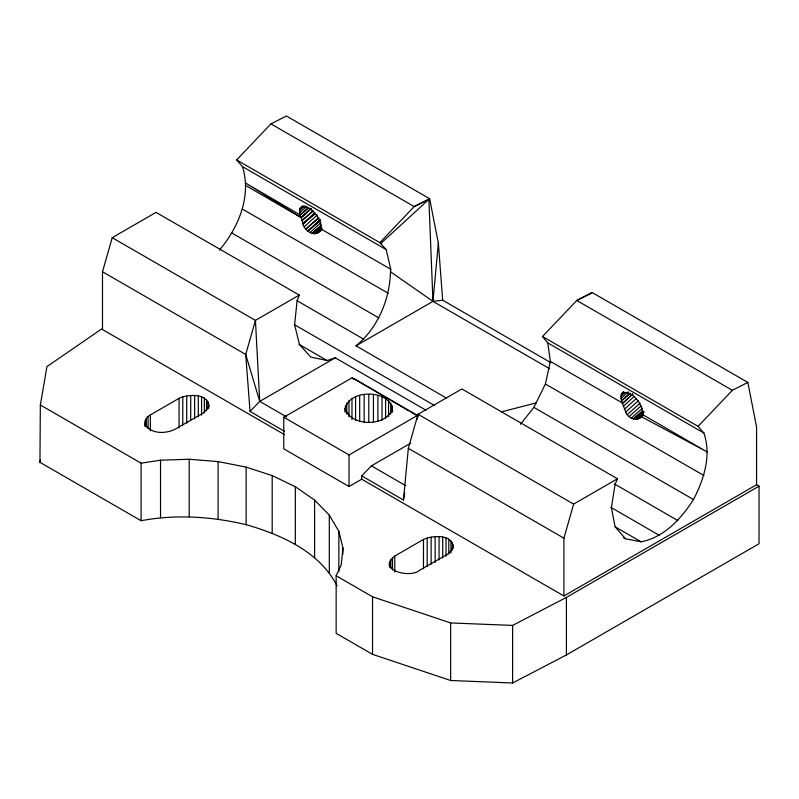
<?xml version="1.0" encoding="UTF-8"?>
<svg xmlns="http://www.w3.org/2000/svg" width="799" height="799" viewBox="0 0 799 799"><rect width="100%" height="100%" fill="white"/><g stroke="black" fill="none" stroke-linecap="round" stroke-linejoin="round"><path stroke-width="1.2" d="M337.078 585.847C319.49 551.57 281.358 534.821 246.122 524.663C211.825 516.544 175.86 514.127 141.103 520.728L141.103 463.17L40.34 404.993L46.961 366.581L101.573 329.028M344.998 411.974C344.359 388.114 393.228 388.114 392.589 411.974M345.458 411.775L345.458 405.582M346.806 414.152L346.806 403.006M349.003 416.728L349.003 400.629M355.575 420.374L355.575 396.843M359.68 421.572L359.68 395.575M364.154 422.032L364.154 394.796M368.788 421.772L368.788 394.526M373.433 422.032L373.433 394.786M377.897 421.572L377.897 395.575M382.012 420.374L382.012 396.843M385.617 418.356L385.617 398.551M388.574 416.728L388.574 400.629M390.771 414.152L390.771 403.006M392.129 411.775L392.129 405.582M141.103 520.728L39.95 462.321L40.34 404.993M208.629 408.369C210.517 393.028 188.574 393.767 179.056 398.321L150.362 414.941C145.708 417.068 144.239 422.052 145.198 426.726M453.123 544.778L452.204 549.352L448.319 553.777L419.535 570.346C410.207 578.556 376.679 570.156 394.786 556.054L423.48 539.435C432.778 535.24 453.722 533.812 453.123 548.454M417.887 416.748L418.047 414.272L461.882 388.953L617.477 478.791L615.08 484.314L611.415 507.675L615.08 526.791L625.497 538.786L641.098 541.812C664.498 537.188 681.128 518.781 693.482 499.545C703.969 479.22 711.589 455.62 703.899 433.038L698.086 426.356L542.501 336.519L576.778 300.464L592.249 292.594L747.844 382.431L756.563 426.956L756.563 484.743L563.924 595.964L361.707 479.22L349.043 486.531L283.765 448.838L283.765 417.238L352.229 377.707L417.507 415.4L349.043 454.931L283.765 417.238M355.974 345.827C377.767 328.099 389.752 299.595 390.491 271.76L390.781 269.273L386.187 249.608L242.457 166.631L236.654 159.94L270.931 123.885L286.402 116.015L429.632 198.711L438.361 243.236L432.968 301.373L355.974 345.827L446.541 398.122M410.616 443.225L371.415 465.857L361.707 475.904L403.455 500.004L408.339 448.339L418.047 414.272L573.632 504.099L617.477 478.791M141.103 463.17L160.529 460.194L189.193 459.255L218.087 461.592L246.122 467.105L272.199 475.605L295.32 486.731L314.606 500.084L329.308 515.135L338.866 531.325L342.911 548.004L341.293 564.563L336.149 575.779L336.149 633.337L372.544 654.341L450.646 680.498L512.618 682.985L566.411 654.96L759.05 543.739L759.05 486.182L756.563 484.743M284.574 434.686L102.492 329.558L102.492 271.76L112.2 237.693L156.035 212.374L299.265 295.071L297.098 300.734L294.601 324.764L299.435 344.559L310.851 357.123L327.101 360.539L335.23 357.802L425.977 410.207M300.294 207.73C310.881 203.565 321.867 219.335 321.238 229.123C316.594 238.332 304.739 231.79 302.941 223.88C302.531 218.197 296 210.606 302.122 206.082M643.135 415.001C638.511 422.162 628.593 419.255 625.647 412.154C624.239 405.932 617.317 397.003 623.54 391.65M642.686 414.641L707.564 452.164L641.307 416.649L642.686 414.641C643.245 404.783 632.269 389.283 621.712 393.298M219.415 250.157C238.472 227.555 251.765 196.115 242.457 166.631M403.455 500.004L404.703 492.653M417.208 419.165L418.047 414.272M392.589 408.259C387.116 427.125 350.461 427.125 344.998 408.259M39.95 462.321L40.389 459.944M542.501 336.519L547.744 342.881L550.351 361.398L545.407 384.019L533.872 407.39L520.499 424.249M563.924 595.964L563.924 538.176L573.632 504.099M208.629 405.922L207.77 408.239L203.885 412.664L175.111 429.223C165.922 433.907 150.841 434.366 145.198 424.269M236.654 159.94L379.875 242.636L414.162 206.581L429.632 198.711L380.704 243.555L386.187 249.608M698.086 426.356L732.363 390.302L747.844 382.431M284.564 431.36L250.037 411.425L259.745 401.388L335.23 357.802M315.475 213.593L302.941 223.88L314.606 212.993M320.259 220.764L307.845 231.141L320.449 219.415M589.203 294.701L591 293.023M550.351 361.398L622.751 403.195L632.748 393.907M310.332 208.988L301.223 217.398L310.402 209.168M321.538 227.106L314.237 233.827L321.647 227.146M643.874 411.845L635.654 419.395L643.994 411.875M246.122 185.758L301.343 217.688L311.42 208.569M302.941 223.88L314.756 213.213M304.299 226.676L317.163 215.061M622.751 403.195L632.828 394.097M299.655 209.068L303.32 205.772M299.445 210.786L304.938 205.842M299.645 212.824L306.976 206.222M312.868 210.826L301.902 220.694L313.118 211.186M318.631 217.578L305.877 229.053L319.001 217.887M307.845 231.141L319.74 220.414M309.912 232.629L320.908 222.711M321.148 225.278L312 233.518L321.368 225.338M621.073 394.636L623.829 392.159M620.863 396.354L625.447 392.229M621.063 398.391L628.394 391.79M629.942 393.248L621.682 400.669L630.221 393.378M623.32 406.262L634.286 396.394M624.309 409.328L636.364 398.481M625.647 412.154L638.531 400.559M627.295 414.631L640.049 403.145M631.33 418.197L642.326 408.279M642.576 410.846L633.417 419.095L642.805 410.916M637.662 419.085L643.185 414.122M629.123 416.589L641.048 405.892M643.165 414.921L639.51 418.197L643.155 414.921M301.343 217.688L245.603 183.071L300.234 214.971L308.494 207.57M300.234 214.971L308.784 207.7M299.265 295.071L255.43 320.379L245.722 354.456L250.037 411.425M336.149 575.779L372.544 596.783L450.646 622.94L512.618 625.417L566.411 597.402L759.05 486.182M592.249 292.594L576.778 300.464L732.363 390.302M501.492 411.865L536.169 402.916M550.721 362.586L442.676 300.214L432.968 301.373L390.491 271.76M270.931 123.885L414.162 206.581L428.883 199.42L432.968 301.373L549.652 368.738M547.744 342.881L703.899 433.038M321.238 229.123L390.781 269.273M242.457 209.108L388.254 293.283M545.407 384.019L703.899 475.515M232.04 233.128L378.826 317.882M533.872 407.39L693.482 499.545M297.168 300.764L363.895 339.295M614.381 483.914L677.882 520.578M294.232 324.544L434.716 405.652M610.855 507.345L659.485 535.43M299.126 344.379L327.101 360.539M615.26 526.901L641.098 541.812M112.2 237.693L255.43 320.379L259.745 401.388L286.721 416.958M623.34 537.547L625.497 538.786M102.492 271.76L245.722 354.456L259.745 401.388M408.339 448.339L563.924 538.176M371.415 465.857L405.672 485.632M354.556 379.056L408.938 410.946M411.076 412.204L417.468 415.949M379.875 242.636L380.704 243.555M352.229 377.707L353.687 379.375M438.361 243.236L442.676 300.214M566.411 597.402L566.411 654.96M512.618 625.417L512.618 682.985M452.424 542.661L452.424 550.012M450.956 540.763L450.956 553.008M450.646 622.94L450.646 680.498M448.788 539.165L448.788 553.857M446.012 537.917L446.012 556.284M442.726 537.068L442.726 557.892M439.06 536.658L439.06 559.929M435.145 536.698L435.145 562.416M431.14 537.198L431.14 564.134M427.205 538.117L427.205 566.291M423.48 539.435L423.48 568.828M394.786 556.054L394.786 571.974M392.519 557.642L392.519 569.887M390.821 559.43L390.821 568.009M389.742 561.377L389.742 567.5M389.343 563.385L389.343 565.832M372.544 596.783L372.544 654.341M361.707 475.904L361.707 479.22M351.969 398.551L351.969 419.605M349.043 454.931L349.043 486.531M342.911 548.004L342.911 554.126M338.866 531.325L338.866 571.734M329.308 515.135L329.308 572.703M314.606 500.084L314.606 557.652M295.32 486.731L295.32 544.289M272.199 475.605L272.199 533.163M246.122 467.105L246.122 524.663M218.087 461.592L218.087 519.15M208.699 403.665L208.699 407.34M207.99 401.547L207.99 408.898M206.532 399.65L206.532 410.666M204.364 398.042L204.364 412.743M201.588 396.793L201.588 415.17M198.302 395.954L198.302 416.768M194.636 395.545L194.636 418.816M190.721 395.585L190.721 420.074M189.193 459.255L189.193 516.813M186.716 396.074L186.716 423.021M182.781 397.003L182.781 425.168M179.056 398.321L179.056 427.715M160.529 460.194L160.529 517.752M150.362 414.941L150.362 430.861M148.095 416.519L148.095 428.763M146.397 418.316L146.397 426.886M145.318 420.254L145.318 426.376M321.927 229.203L318.262 232.519L321.967 229.183M321.767 228.554L316.244 233.518L321.767 228.614"/></g></svg>
